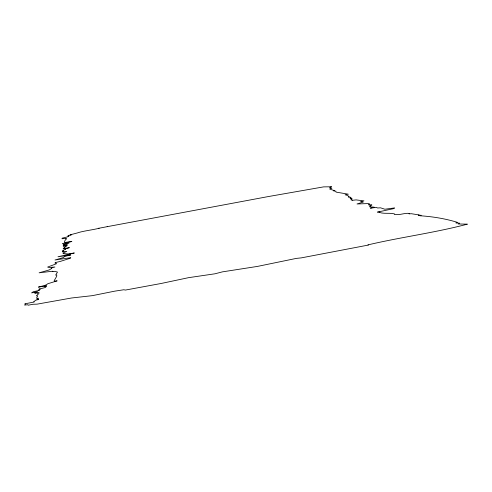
<?xml version="1.0" encoding="UTF-8"?>
<svg xmlns="http://www.w3.org/2000/svg" width="492" height="492" viewBox="0 0 492 492"><rect width="100%" height="100%" fill="white"/><g stroke="black" fill="none" stroke-linecap="round" stroke-linejoin="round"><path stroke-width="0.74" d="M107.65 226.584L98.443 228.343L99.076 228.288C92.293 230.01 82.57 231.043 77.201 232.987L70.024 234.856L71.5 234.758L68.031 235.748L67.89 236.092L68.972 236.111L67.386 236.898L62.097 238.19L62.047 238.761L66.328 238.282L65.971 238.909L66.26 239.223L65.079 240.317L64.347 242.101L64.747 242.433L71.85 241.517L62.312 243.589L68.941 243.189L63.154 244.739L63.167 245.084C67.65 245.041 65.436 244.598 67.509 244.967L63.191 246.105L66.894 245.822L65.399 246.437L65.639 246.677L64.507 247.218L64.895 247.654L63.24 248.257L63.247 248.651L69.372 247.66L64.895 249.038L65.436 249.419L62.951 250.336L63.665 250.391L62.761 250.779L63.271 251.006L62.515 251.357L63.056 251.517L62.361 251.72L66.789 251.43L62.767 253.036L63.935 253.392L63.406 253.638L68.419 253.952L74.304 252.986L57.994 256.769L70.823 254.911L64.624 256.486L63.566 257.334A3.075 0.381 -11.2 0 1 61.598 258.097L54.999 259.991L70.75 257.685L70.473 258.171L60.19 261.449L55.405 262.543L54.926 263.091L56.125 263.128L56.494 263.737L47.632 267.076L48.979 267.494L54.895 267.015L51.248 268.066L51.66 268.447L49.218 269.942L39.132 272.808L52.472 271.24L52.908 271.467L52.293 271.639L54.84 271.338L57.484 272.07L55.657 275.089L56.783 274.966L56.666 276.332L54.151 280.754L54.514 281.11L57.134 280.864L47.773 283.743C46.359 285.606 41.15 286.098 38.382 287.125L46.617 285.87L44.372 286.676L46.193 286.633L45.295 287.519L38.966 289.112L40.295 289.271L38.585 290.083L39.335 290.378L33.339 291.738L31.568 292.894L37.552 291.701L36.144 292.808L34.655 292.992L35.83 293.195L38.407 292.5L39.274 292.937L37.49 293.687L38.228 294.388L36.414 295.667L37.607 296.073L36.759 297.414L36.826 298.287L38.493 298.25L36.74 299.154L38.665 299.099L38.499 299.474L35.885 300.163L33.776 301.627L34.176 302.002L24.828 303.841L25.436 304.197L24.6 305.101L27.804 304.708L28.124 305.231L32.933 304.271L37.103 304.148L71.543 297.998L92.324 295.655L114.734 291.159L123.843 289.751L125.405 290.065L161.235 283.46L188.565 277.666L214.973 273.792L222.402 271.867L257.519 266.4L296.418 258.38L301.27 257.882L368.342 245.065L367.942 244.887C400.906 237.119 434.694 232.821 467.4 224.155L458.144 223.983L459.725 223.183L455.85 222.901L457.462 222.372C445.346 218.626 432.536 216.572 419.922 215.754L421.17 215.268L418.255 215.299L419.239 214.973L411.404 213.719L409 213.854L409.553 213.423C404.541 212.71 399.461 215.527 394.418 214.364L394.461 213.879C389.424 212.636 384.246 214.082 379.289 212.403L379.879 212.034L377.469 212.113L393.778 208.614L394.516 207.938L384.861 209.223L380.519 207.815L377.604 208.005L376.448 207.39L370.408 208.165L374.234 207.163L369.713 206.849L370.55 206.32L369.689 205.97L370.544 205.619L370.261 205.324L371.934 204.986L368.453 204.813L369.123 204.555L369.437 203.762L368.465 203.565L356.989 203.971L363.256 202.083L360.562 201.449L363.975 200.871L356.085 199.9L352.075 200.324L352.327 200.023L350.864 199.795C352.26 199.604 350.421 198.645 352.118 198.823L350.163 198.393L351.251 197.962L349.966 197.87L350.734 197.286L348.33 197.028L349.111 196.585L348.133 196.105L348.029 195.582L345.083 194.777L348.336 194.186L336.522 192.188L335.815 191.88L335.895 191.167L333.717 190.933L334.369 190.619L329.738 189.088L331.897 188.233L329.622 187.901L329.984 187.311L331.639 186.775L323.613 186.88L268.349 196.554L107.176 226.671"/></g></svg>
